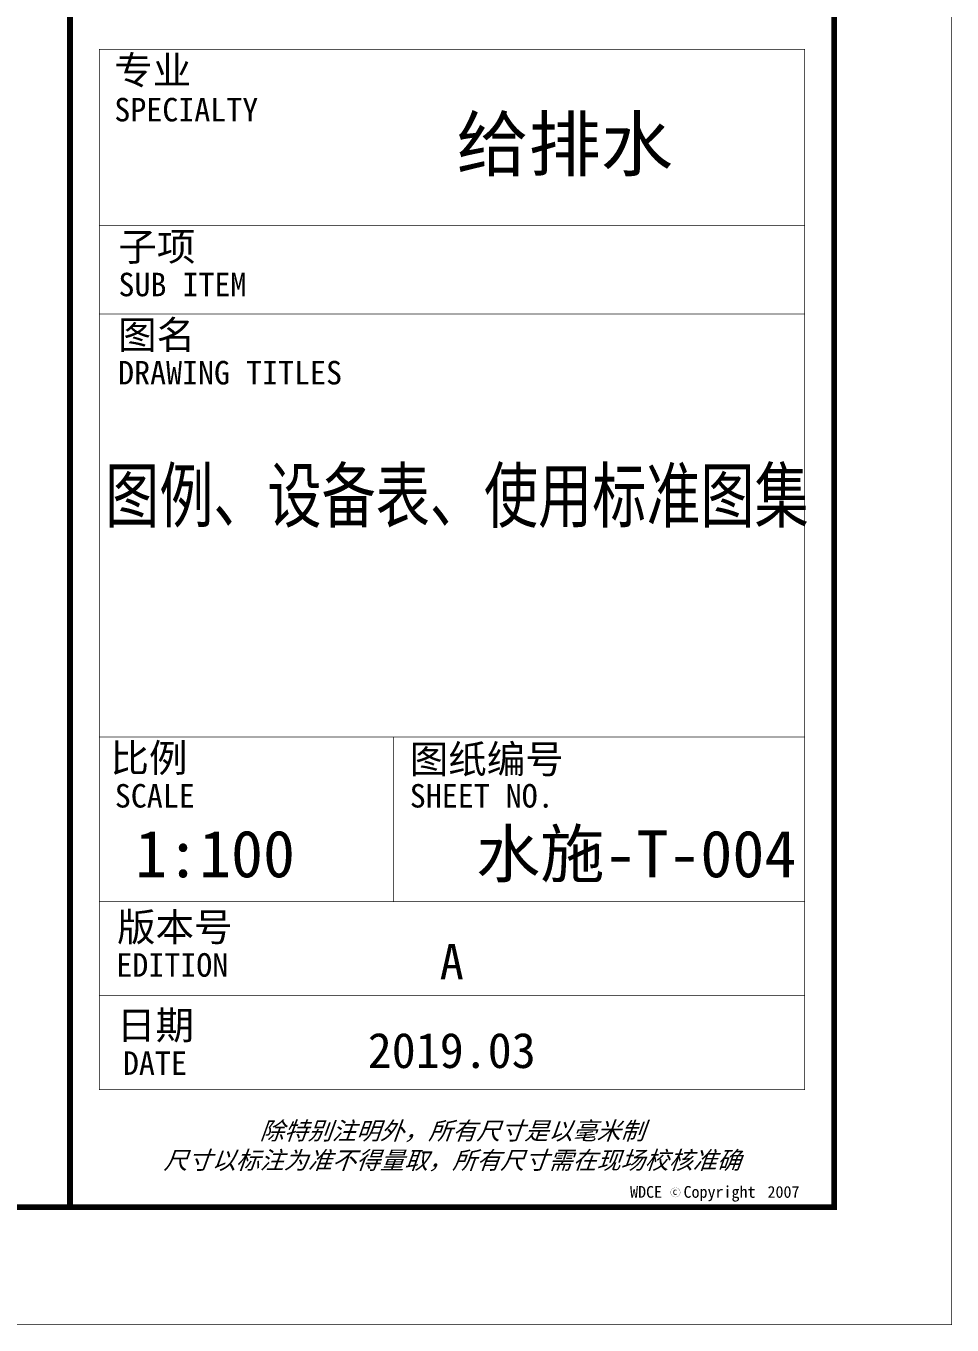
# Model space of a CAD drawing. Extents: x 332286 to 1463507, y -720758 to 86974.
# Drawn here: x 1086741 to 1094618, y -421739 to -410687 of the extents above; entities that cross this region are included whole.
import ezdxf
from ezdxf.enums import TextEntityAlignment as Align

# ---------------------------------------------------------------- set-up
doc = ezdxf.new("R2010")
doc.units = 0
doc.header["$LTSCALE"] = 1000
doc.header["$MEASUREMENT"] = 0
doc.layers.get('0').update_dxf_attribs({"linetype": 'CONTINUOUS'})
doc.layers.add('SHEET_LINE', color=6, linetype='CONTINUOUS')
doc.styles.add('X-104 9#平面绑定$0$图签信息$0$华文细黑', font='STXIHEI.TTF', dxfattribs={"height": 10})
doc.styles.add('华文细黑', font='STXIHEI.TTF', dxfattribs={"width": 0.7, "height": 10})

# ---------------------------------------------------------------- blocks, each defined once
blk = doc.blocks.new('X-104 9#平面绑定$0$图签信息$0$WDCE Copyright200X')
at = {"const_width": 0.016}
blk.add_lwpolyline([(-10.6, 1.26, 1), (-11.4, 1.26, 1)], format="xyb", close=True, dxfattribs=at)
at = {"style": 'X-104 9#平面绑定$0$图签信息$0$华文细黑'}
for s, p in [('WDCE ', (-11.46, 0.5)), ('     Copyright ', (-3.51, 0.5))]:
    blk.add_text(s, height=1, dxfattribs=at).set_placement(p, align=Align.BOTTOM_RIGHT)
blk.add_text('c', height=0.6, dxfattribs=at).set_placement((-11.04, 1.35), align=Align.MIDDLE_CENTER)
blk.add_attdef('200X', text='', height=1, dxfattribs=at).set_placement((-0.45, 0.5), align=Align.BOTTOM_RIGHT)
blk = doc.blocks.new('X-104 9#平面绑定$0$图签信息')
at = {"const_width": 0.5}
blk.add_lwpolyline([(-65, 0), (0, 0), (0, 500.5), (-65, 500.5)], close=True, dxfattribs=at)
at = {"const_width": 0.05}
for points in [[(-62.5, 98.5), (-2.5, 98.5), (-2.5, 10), (-62.5, 10), (-62.5, 98.5)], [(-62.5, 83.5), (-2.5, 83.5)], [(-62.5, 76), (-2.5, 76)], [(-62.5, 40), (-2.5, 40)], [(-37.5, 40), (-37.5, 26)], [(-62.5, 26), (-2.5, 26)], [(-62.5, 18), (-2.5, 18)]]:
    blk.add_lwpolyline(points, dxfattribs=at)
blk.add_blockref('X-104 9#平面绑定$0$图签信息$0$WDCE Copyright200X', (-2.5, 0)).add_auto_attribs({'200X': '2007'})
at = {"style": 'X-104 9#平面绑定$0$图签信息$0$华文细黑'}
for s, height, p in [('专业', 2.4, (-61.23, 97.93)), ('SPECIALTY', 2, (-61.23, 94.38)), ('子项', 2.4, (-60.88, 82.92)), ('SUB ITEM', 2, (-60.88, 79.5)), ('图名', 2.4, (-60.91, 75.41)), ('DRAWING TITLES', 2, (-60.91, 72)), ('比例', 2.4, (-61.56, 39.42)), ('图纸编号', 2.4, (-36.1, 39.32)), ('SCALE', 2, (-61.19, 36)), ('SHEET NO.', 2, (-36.1, 36)), ('版本号', 2.4, (-61, 25.03)), ('EDITION', 2, (-61.06, 21.61)), ('日期', 2.4, (-61, 16.68)), ('DATE', 2, (-60.5, 13.26))]:
    blk.add_text(s, height=height, dxfattribs=at).set_placement(p, align=Align.TOP_LEFT)
at = {"color": 4, "style": 'X-104 9#平面绑定$0$图签信息$0$华文细黑'}
for s, p in [('A', (-32.53, 19.4)), ('2019.03', (-32.53, 11.84))]:
    blk.add_text(s, height=3, dxfattribs=at).set_placement(p, align=Align.CENTER)
at = {"style": 'X-104 9#平面绑定$0$图签信息$0$华文细黑', "oblique": 20}
for s, p in [('除特别注明外，所有尺寸是以毫米制', (-32.5, 6.5)), ('尺寸以标注为准不得量取，所有尺寸需在现场校核准确', (-32.5, 4))]:
    blk.add_text(s, height=1.5, dxfattribs=at).set_placement(p, align=Align.MIDDLE_CENTER)
blk = doc.blocks.new('X-104 9#平面绑定$0$图签-A1')
blk.add_blockref('X-104 9#平面绑定$0$图签信息', (0, 0))

msp = doc.modelspace()

# ---------------------------------------------------------------- linework, layer by layer
at = {"layer": 'SHEET_LINE'}
for points, const_width in [([(1010515.6, -421736.2), (1094615.6, -421736.2), (1094615.6, -362336.2), (1010515.6, -362336.2)], 5), ([(1087115.6, -363336.2), (1013015.6, -363336.2), (1013015.6, -420736.2), (1087115.6, -420736.2)], 50)]:
    msp.add_lwpolyline(points, close=True, dxfattribs=dict(at, const_width=const_width))

# ---------------------------------------------------------------- block references
at = {"xscale": 100, "yscale": 100, "zscale": 100}
msp.add_blockref('X-104 9#平面绑定$0$图签-A1', (1093615.6, -420736.2), dxfattribs=at)

# ---------------------------------------------------------------- texts
at = {"style": '华文细黑'}
for s, height, p in [('给排水', 450, (1090402.9, -411915.9)), ('1:100', 400, (1087668.8, -417929.4)), ('水施-T-004', 400, (1090570, -417929.4))]:
    msp.add_text(s, height=height, dxfattribs=at).set_placement(p)
at = {"style": '华文细黑', "width": 0.75}
msp.add_text('图例、设备表、使用标准图集', height=450, dxfattribs=at).set_placement((1087414.3, -414905.3))

doc.saveas('drawing.dxf')
